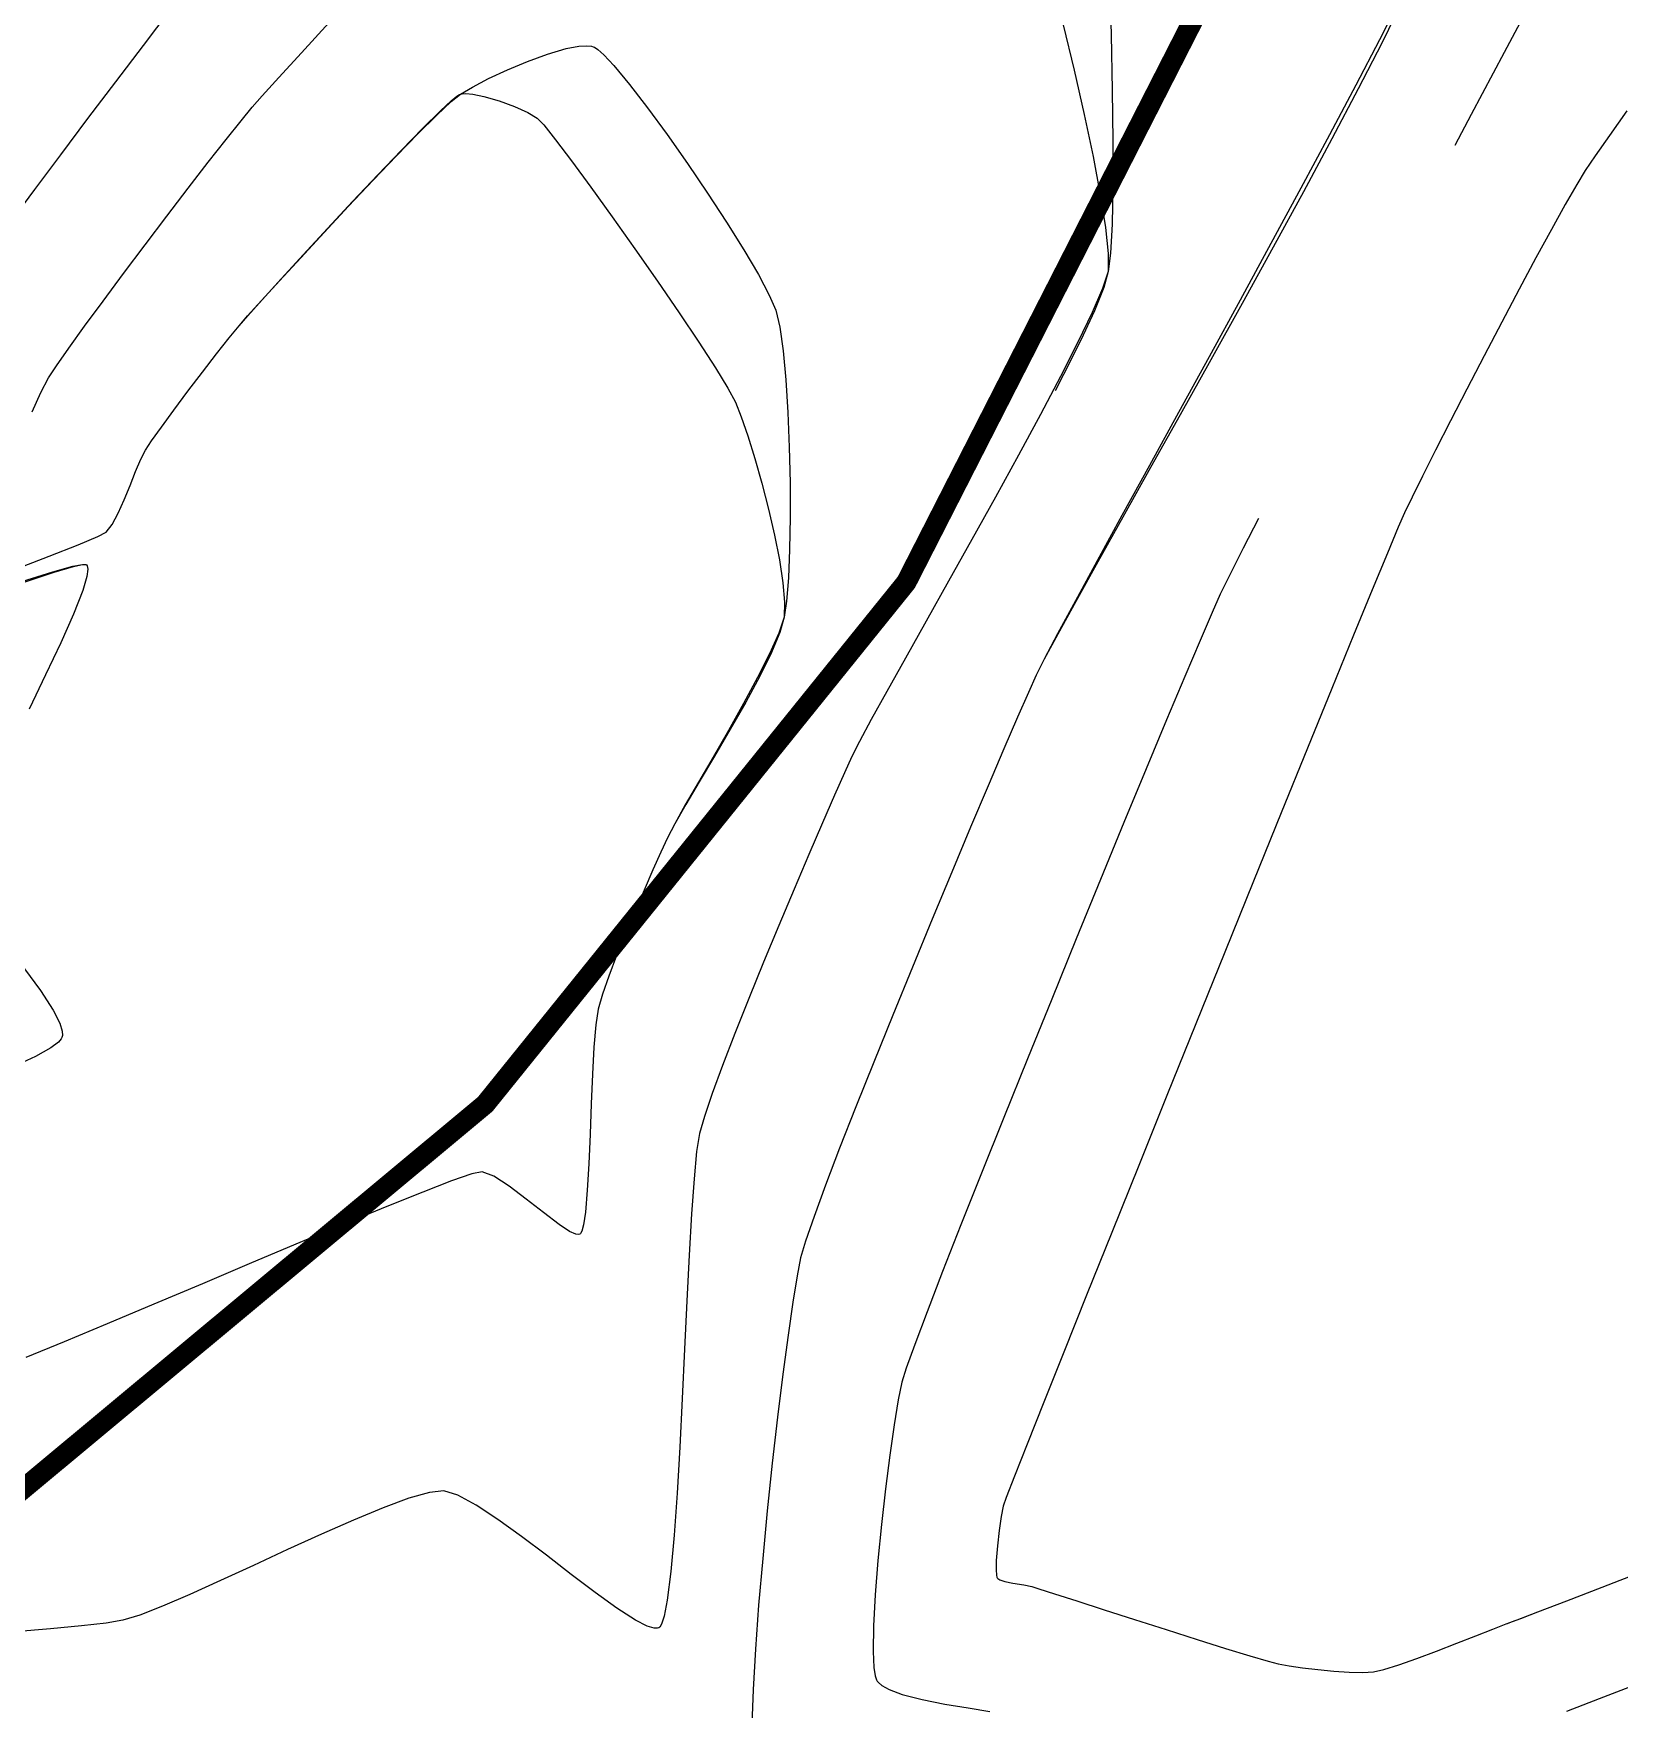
# Model space of a CAD drawing. Header units: metres. Extents: x 708868 to 711043, y 5411316 to 5413138.
# Drawn here: x 709742.4 to 709820.1, y 5411840.8 to 5411922.9 of the extents above; entities that cross this region are included whole.
import ezdxf

# ---------------------------------------------------------------- set-up
doc = ezdxf.new("R2010")
doc.units = ezdxf.units.M
doc.linetypes.add('DASHED', pattern=[0.75, 0.5, -0.25])
for name, color, linetype in [('C-ANNO-TABL', 1, 'Continuous'), ('Rionegro 2010_Contours', 7, 'Continuous'), ('Rionegro 2014_Contours', 7, 'Continuous'), ('Rionegro 2018_Contours', 7, 'Continuous')]:
    doc.layers.add(name, color=color, linetype=linetype)

msp = doc.modelspace()

# ---------------------------------------------------------------- linework, layer by layer
at = {"layer": 'C-ANNO-TABL', "color": 4, "linetype": 'DASHED', "true_color": 0x3dffff, "const_width": 1, "flags": 128}
msp.add_lwpolyline([(711042.543, 5413065.077), (710960.959, 5413110.395), (710928.513, 5413129.625), (710904.958, 5413136.482), (710878.336, 5413137.92), (710860.981, 5413136.789), (710843.249, 5413130.002), (710825.895, 5413114.543), (710808.917, 5413089.658), (710785.526, 5413050.068), (710767.477, 5413018.497), (710750.578, 5412962.402), (710732.947, 5412902.164), (710722.628, 5412876.686), (710711.096, 5412854.241), (710709.275, 5412838.469), (710712.254, 5412799.164), (710711.402, 5412767.16), (710706.844, 5412750.077), (710696.967, 5412735.651), (710677.974, 5412728.438), (710654.043, 5412726.539), (710627.073, 5412724.641), (710606.56, 5412720.465), (710589.801, 5412712.38), (710580.579, 5412698.728), (710577.45, 5412692.07), (710576.617, 5412681.451), (710581.703, 5412658.886), (710586.523, 5412640.581), (710590.138, 5412620.108), (710586.764, 5412609.511), (710569.894, 5412600.358), (710548.445, 5412592.651), (710519.158, 5412593.645), (710507.899, 5412592.671), (710498.04, 5412592.908), (710476.647, 5412590.526), (710453.439, 5412584.652), (710430.062, 5412578.871), (710407.167, 5412571.646), (710393.361, 5412565.35), (710390.566, 5412558.779), (710388.557, 5412550.53), (710383.696, 5412533.008), (710380.563, 5412521.688), (710371.646, 5412514.462), (710365.862, 5412509.886), (710362.006, 5412504.587), (710331.377, 5412455.849), (710322.46, 5412437.304), (710314.748, 5412419.962), (710310.913, 5412404.45), (710310.19, 5412389.517), (710312.359, 5412375.548), (710316.697, 5412365.432), (710327.06, 5412353.871), (710331.95, 5412345.85), (710336.144, 5412343.076), (710341.696, 5412343.548), (710347.662, 5412345.732), (710357.763, 5412346.027), (710373.475, 5412344.551), (710380.943, 5412341.931), (710387.559, 5412337.031), (710390.335, 5412331.128), (710393.229, 5412321.911), (710394.372, 5412314.079), (710391.947, 5412287.733), (710391.947, 5412242.005), (710398.772, 5412181.359), (710397.167, 5412154.922), (710391.094, 5412141.084), (710382.348, 5412135.257), (710365.927, 5412125.119), (710349.52, 5412122.865), (710314.938, 5412100.532), (710310.163, 5412097.449), (710304.075, 5412096.969), (710288.946, 5412103.637), (710260.398, 5412118.748), (710227.162, 5412131.796), (710192.198, 5412139.844), (710067.128, 5412167.234), (710056.514, 5412173.822), (710010.254, 5412214.541), (709997.898, 5412231.696), (709990.986, 5412235.843), (709981.946, 5412236.812), (709941.868, 5412226.346), (709906.208, 5412219.679), (709872.554, 5412206.968), (709858.983, 5412200.97), (709841.485, 5412178.774), (709831.695, 5412162.57), (709826.818, 5412138.119), (709826.096, 5412113.866), (709847.992, 5412057.968), (709847.992, 5412027.524), (709841.153, 5411995.836), (709821.685, 5411967.669), (709785.127, 5411896.003), (709764.498, 5411870.427), (709729.916, 5411841.626), (709687.876, 5411828.101), (709653.609, 5411828.388), (709636.799, 5411836.292), (709611.994, 5411871.534), (709572.151, 5411935.234), (709533.465, 5411953.882), (709461.2, 5411963.077), (709400.577, 5411961.741), (709328.296, 5411946.172), (709283.904, 5411933.17), (709246.821, 5411886.153), (709230.211, 5411871.995), (709186.772, 5411865.786), (709143.573, 5411868.974), (709131.371, 5411871.677), (709115.438, 5411870.35), (709084.203, 5411857.653), (709062.638, 5411854.332), (708913.408, 5411851.538)], dxfattribs=at)
at = {"layer": 'Rionegro 2010_Contours'}
for points in [[(709809.38, 5411924.392, 234), (709808.412, 5411922.419, 234), (709807.267, 5411920.182, 234), (709805.977, 5411917.734, 234), (709804.577, 5411915.129, 234), (709803.1, 5411912.421, 234), (709801.579, 5411909.662, 234), (709800.049, 5411906.907, 234), (709798.542, 5411904.21, 234), (709797.093, 5411901.624, 234), (709795.735, 5411899.202, 234), (709794.501, 5411896.999, 234), (709793.426, 5411895.068, 234), (709792.542, 5411893.463, 234), (709791.883, 5411892.237, 234), (709791.483, 5411891.444, 234), (709791.105, 5411890.608, 234), (709790.572, 5411889.39, 234), (709789.907, 5411887.846, 234), (709789.133, 5411886.03, 234), (709788.274, 5411883.997, 234), (709787.354, 5411881.802, 234), (709786.396, 5411879.498, 234), (709785.424, 5411877.141, 234), (709784.46, 5411874.785, 234), (709783.53, 5411872.484, 234), (709782.655, 5411870.294, 234), (709781.861, 5411868.268, 234), (709781.169, 5411866.461, 234), (709780.605, 5411864.928, 234), (709780.191, 5411863.724, 234), (709779.951, 5411862.903, 234), (709779.776, 5411862.024, 234), (709779.566, 5411860.737, 234), (709779.331, 5411859.109, 234), (709779.079, 5411857.205, 234), (709778.82, 5411855.092, 234), (709778.563, 5411852.838, 234), (709778.316, 5411850.507, 234), (709778.09, 5411848.167, 234), (709777.892, 5411845.883, 234), (709777.733, 5411843.723, 234), (709777.621, 5411841.753, 234), (709777.566, 5411840.039, 234)], [(709741.281, 5411913.679, 234), (709742.445, 5411915.254, 234), (709743.711, 5411916.952, 234), (709745.041, 5411918.726, 234), (709746.401, 5411920.529, 234), (709747.754, 5411922.313, 234), (709749.064, 5411924.031, 234)], [(709792.815, 5411923.326, 233), (709793.347, 5411921.096, 233), (709793.841, 5411918.917, 233), (709794.275, 5411916.859, 233), (709794.63, 5411914.991, 233), (709794.885, 5411913.385, 233), (709795.019, 5411912.111, 233), (709795.011, 5411911.239, 233), (709794.797, 5411910.443, 233), (709794.339, 5411909.3, 233), (709793.672, 5411907.864, 233), (709792.833, 5411906.189, 233), (709792.414, 5411905.392, 233)], [(709741.335, 5411896.575, 232), (709743.145, 5411897.276, 232), (709744.564, 5411897.841, 232), (709745.519, 5411898.246, 232), (709745.938, 5411898.465, 232), (709746.231, 5411898.838, 232), (709746.526, 5411899.385, 232), (709746.818, 5411900.042, 232), (709747.103, 5411900.744, 232), (709747.375, 5411901.427, 232), (709747.629, 5411902.028, 232), (709747.861, 5411902.483, 232), (709748.16, 5411902.934, 232), (709748.639, 5411903.609, 232), (709749.247, 5411904.441, 232), (709749.934, 5411905.361, 232), (709750.648, 5411906.303, 232), (709751.339, 5411907.198, 232), (709751.954, 5411907.978, 232), (709752.444, 5411908.575, 232), (709752.873, 5411909.065, 232), (709753.577, 5411909.85, 232), (709754.498, 5411910.865, 232), (709755.581, 5411912.048, 232), (709756.768, 5411913.335, 232), (709758.005, 5411914.662, 232), (709759.233, 5411915.967, 232), (709760.397, 5411917.185, 232), (709761.441, 5411918.253, 232), (709762.308, 5411919.108, 232), (709762.836, 5411919.596, 232), (709763.117, 5411919.826, 232), (709763.242, 5411919.907, 232), (709763.285, 5411919.924, 232), (709763.363, 5411919.939, 232), (709763.548, 5411919.95, 232), (709763.889, 5411919.921, 232), (709764.433, 5411919.812, 232), (709765.187, 5411919.592, 232), (709765.937, 5411919.315, 232), (709766.59, 5411919.023, 232), (709767.05, 5411918.753, 232), (709767.365, 5411918.414, 232), (709767.941, 5411917.689, 232), (709768.726, 5411916.649, 232), (709769.669, 5411915.365, 232), (709770.72, 5411913.908, 232), (709771.826, 5411912.349, 232), (709772.936, 5411910.759, 232), (709773.999, 5411909.209, 232), (709774.963, 5411907.771, 232), (709775.777, 5411906.515, 232), (709776.391, 5411905.513, 232), (709776.751, 5411904.835, 232), (709777.037, 5411904.117, 232), (709777.359, 5411903.179, 232), (709777.701, 5411902.075, 232), (709778.045, 5411900.861, 232), (709778.373, 5411899.59, 232), (709778.666, 5411898.317, 232), (709778.908, 5411897.096, 232), (709779.079, 5411895.982, 232), (709779.163, 5411895.03, 232), (709779.141, 5411894.292, 232), (709778.938, 5411893.543, 232), (709778.525, 5411892.56, 232), (709777.948, 5411891.402, 232), (709777.258, 5411890.129, 232), (709776.502, 5411888.803, 232), (709775.729, 5411887.484, 232), (709774.987, 5411886.232, 232), (709774.324, 5411885.107, 232), (709773.79, 5411884.169, 232), (709773.432, 5411883.48, 232), (709773.108, 5411882.777, 232), (709772.716, 5411881.91, 232), (709772.279, 5411880.924, 232), (709771.82, 5411879.865, 232), (709771.364, 5411878.779, 232), (709770.934, 5411877.712, 232), (709770.554, 5411876.71, 232), (709770.248, 5411875.817, 232), (709770.038, 5411875.081, 232), (709769.918, 5411874.311, 232), (709769.824, 5411873.222, 232), (709769.751, 5411871.905, 232), (709769.69, 5411870.454, 232), (709769.632, 5411868.959, 232), (709769.571, 5411867.514, 232), (709769.499, 5411866.209, 232), (709769.407, 5411865.139, 232), (709769.314, 5411864.513, 232), (709769.23, 5411864.208, 232), (709769.167, 5411864.095, 232), (709769.132, 5411864.068, 232), (709769.076, 5411864.051, 232), (709768.93, 5411864.067, 232), (709768.634, 5411864.196, 232), (709768.123, 5411864.528, 232), (709767.354, 5411865.115, 232), (709766.513, 5411865.784, 232), (709765.678, 5411866.418, 232), (709764.929, 5411866.902, 232), (709764.343, 5411867.119, 232), (709763.847, 5411867.01, 232), (709762.855, 5411866.667, 232), (709761.442, 5411866.124, 232), (709759.681, 5411865.416, 232), (709757.648, 5411864.578, 232), (709755.415, 5411863.645, 232), (709753.058, 5411862.652, 232), (709750.651, 5411861.634, 232), (709748.267, 5411860.626, 232), (709745.981, 5411859.663, 232), (709743.867, 5411858.78, 232), (709743.509, 5411858.632, 232)], [(709820.424, 5411919.105, 236), (709819.568, 5411917.9, 236), (709818.875, 5411916.904, 236), (709818.387, 5411916.177, 236), (709817.964, 5411915.488, 236), (709817.402, 5411914.511, 236), (709816.728, 5411913.296, 236), (709815.967, 5411911.896, 236), (709815.146, 5411910.362, 236), (709814.29, 5411908.745, 236), (709813.426, 5411907.096, 236), (709812.58, 5411905.467, 236), (709811.779, 5411903.908, 236), (709811.047, 5411902.472, 236), (709811.031, 5411902.441, 236)], [(709742.311, 5411904.353, 233), (709742.728, 5411905.297, 233), (709743.107, 5411906.019, 233), (709743.495, 5411906.611, 233), (709744.097, 5411907.47, 233), (709744.872, 5411908.545, 233), (709745.244, 5411909.052, 233)], [(709741.678, 5411895.929, 231), (709743.386, 5411896.505, 231), (709744.332, 5411896.784, 231), (709744.773, 5411896.876, 231), (709744.932, 5411896.878, 231), (709744.969, 5411896.861, 231), (709745.002, 5411896.81, 231), (709745.03, 5411896.654, 231), (709744.986, 5411896.293, 231), (709744.781, 5411895.598, 231), (709744.327, 5411894.443, 231), (709743.704, 5411893.04, 231), (709742.962, 5411891.464, 231), (709742.155, 5411889.791, 231)], [(709782.391, 5411887.317, 233), (709782.097, 5411886.668, 233), (709781.609, 5411885.567, 233), (709781.019, 5411884.213, 233), (709780.352, 5411882.663, 233), (709779.633, 5411880.971, 233), (709778.887, 5411879.193, 233), (709778.138, 5411877.385, 233), (709777.412, 5411875.602, 233), (709776.734, 5411873.898, 233), (709776.128, 5411872.33, 233), (709775.619, 5411870.953, 233), (709775.233, 5411869.821, 233), (709774.995, 5411868.992, 233), (709774.856, 5411868.117, 233), (709774.728, 5411866.777, 233), (709774.608, 5411865.055, 233), (709774.493, 5411863.033, 233), (709774.381, 5411860.797, 233), (709774.268, 5411858.429, 233), (709774.152, 5411856.012, 233), (709774.03, 5411853.632, 233), (709773.899, 5411851.37, 233), (709773.755, 5411849.311, 233), (709773.596, 5411847.538, 233), (709773.42, 5411846.135, 233), (709773.264, 5411845.336, 233), (709773.138, 5411844.952, 233), (709773.048, 5411844.809, 233), (709773.002, 5411844.774, 233), (709772.937, 5411844.752, 233), (709772.77, 5411844.751, 233), (709772.437, 5411844.849, 233), (709771.855, 5411845.145, 233), (709770.946, 5411845.733, 233), (709769.882, 5411846.503, 233), (709768.715, 5411847.388, 233), (709767.497, 5411848.324, 233), (709766.281, 5411849.245, 233), (709765.118, 5411850.087, 233), (709764.061, 5411850.784, 233), (709763.16, 5411851.271, 233), (709762.469, 5411851.483, 233), (709761.772, 5411851.41, 233), (709760.764, 5411851.12, 233), (709759.505, 5411850.655, 233), (709758.055, 5411850.053, 233), (709756.473, 5411849.356, 233), (709754.82, 5411848.602, 233), (709753.155, 5411847.833, 233), (709751.538, 5411847.087, 233), (709750.03, 5411846.405, 233), (709748.689, 5411845.828, 233), (709747.577, 5411845.394, 233), (709746.752, 5411845.145, 233), (709746.109, 5411845.037, 233)], [(709802.967, 5411883.41, 236), (709802.133, 5411881.352, 236), (709800.729, 5411877.883, 236), (709799.307, 5411874.362, 236), (709797.893, 5411870.855, 236), (709796.512, 5411867.428, 236), (709795.193, 5411864.146, 236), (709793.96, 5411861.074, 236), (709792.84, 5411858.278, 236), (709791.86, 5411855.823, 236), (709791.046, 5411853.775, 236), (709790.424, 5411852.199, 236), (709790.021, 5411851.16, 236), (709789.863, 5411850.725, 236), (709789.768, 5411850.221, 236), (709789.671, 5411849.537, 236), (709789.588, 5411848.783, 236), (709789.533, 5411848.071, 236), (709789.522, 5411847.608, 236), (709789.536, 5411847.359, 236), (709789.559, 5411847.254, 236), (709789.575, 5411847.223, 236), (709789.608, 5411847.188, 236), (709789.713, 5411847.125, 236), (709789.948, 5411847.044, 236), (709790.35, 5411846.958, 236), (709790.876, 5411846.873, 236), (709791.275, 5411846.796, 236), (709791.618, 5411846.688, 236), (709792.382, 5411846.443, 236), (709793.477, 5411846.089, 236), (709794.813, 5411845.659, 236), (709796.3, 5411845.181, 236), (709797.848, 5411844.685, 236), (709799.367, 5411844.203, 236), (709800.766, 5411843.763, 236), (709801.956, 5411843.396, 236), (709802.847, 5411843.132, 236), (709803.348, 5411843.001, 236), (709803.872, 5411842.91, 236), (709804.539, 5411842.813, 236), (709805.291, 5411842.722, 236), (709806.071, 5411842.646, 236), (709806.822, 5411842.596, 236), (709807.487, 5411842.58, 236), (709808.009, 5411842.611, 236), (709808.518, 5411842.728, 236), (709809.247, 5411842.959, 236), (709810.129, 5411843.271, 236), (709811.097, 5411843.634, 236), (709812.086, 5411844.015, 236), (709813.029, 5411844.385, 236), (709813.859, 5411844.71, 236), (709814.509, 5411844.96, 236), (709814.577, 5411844.986, 236), (709814.776, 5411845.061, 236), (709815.221, 5411845.231, 236), (709816.066, 5411845.554, 236), (709817.473, 5411846.095, 236), (709819.204, 5411846.761, 236), (709821.187, 5411847.525, 236)], [(709741.937, 5411877.062, 231), (709742.712, 5411875.998, 231), (709743.334, 5411875.044, 231), (709743.661, 5411874.4, 231), (709743.779, 5411874.005, 231), (709743.785, 5411873.791, 231), (709743.765, 5411873.701, 231), (709743.729, 5411873.629, 231), (709743.59, 5411873.469, 231), (709743.221, 5411873.194, 231), (709742.469, 5411872.773, 231), (709741.191, 5411872.18, 231)]]:
    msp.add_polyline3d(points, dxfattribs=at)
at = {"layer": 'Rionegro 2014_Contours'}
for points in [[(709820.907, 5411934.137, 235), (709819.925, 5411932.305, 235), (709818.753, 5411930.111, 235), (709817.422, 5411927.616, 235), (709815.965, 5411924.881, 235), (709814.414, 5411921.966, 235), (709812.803, 5411918.932, 235), (709811.997, 5411917.411, 235)], [(709795.08, 5411925.669, 233), (709795.157, 5411922.828, 233), (709795.213, 5411920.119, 233), (709795.243, 5411917.617, 233), (709795.242, 5411915.401, 233), (709795.206, 5411913.547, 233), (709795.13, 5411912.134, 233), (709795.011, 5411911.239, 233), (709794.734, 5411910.402, 233), (709794.231, 5411909.23, 233), (709793.534, 5411907.774, 233), (709792.678, 5411906.089, 233), (709791.697, 5411904.226, 233), (709790.624, 5411902.239, 233), (709789.495, 5411900.18, 233), (709788.341, 5411898.102, 233), (709787.198, 5411896.058, 233), (709786.1, 5411894.101, 233), (709785.079, 5411892.283, 233), (709784.171, 5411890.657, 233), (709783.408, 5411889.277, 233), (709782.826, 5411888.194, 233), (709782.457, 5411887.462, 233), (709782.097, 5411886.668, 233), (709781.609, 5411885.567, 233), (709781.019, 5411884.213, 233), (709780.352, 5411882.663, 233), (709779.633, 5411880.971, 233), (709778.887, 5411879.193, 233), (709778.138, 5411877.385, 233), (709777.412, 5411875.602, 233), (709776.734, 5411873.898, 233), (709776.128, 5411872.33, 233), (709775.619, 5411870.953, 233), (709775.233, 5411869.821, 233), (709774.995, 5411868.992, 233), (709774.856, 5411868.117, 233), (709774.728, 5411866.777, 233), (709774.608, 5411865.055, 233), (709774.493, 5411863.033, 233), (709774.381, 5411860.797, 233), (709774.268, 5411858.429, 233), (709774.152, 5411856.012, 233), (709774.03, 5411853.632, 233), (709773.899, 5411851.37, 233), (709773.755, 5411849.311, 233), (709773.596, 5411847.538, 233), (709773.42, 5411846.135, 233), (709773.264, 5411845.336, 233), (709773.138, 5411844.952, 233), (709773.048, 5411844.809, 233), (709773.002, 5411844.774, 233), (709772.937, 5411844.752, 233), (709772.77, 5411844.751, 233), (709772.437, 5411844.849, 233), (709771.855, 5411845.145, 233), (709770.946, 5411845.733, 233), (709769.882, 5411846.503, 233), (709768.715, 5411847.388, 233), (709767.497, 5411848.324, 233), (709766.281, 5411849.245, 233), (709765.118, 5411850.087, 233), (709764.061, 5411850.784, 233), (709763.16, 5411851.271, 233), (709762.469, 5411851.483, 233), (709761.772, 5411851.41, 233), (709760.764, 5411851.12, 233), (709759.505, 5411850.655, 233), (709758.055, 5411850.053, 233), (709756.473, 5411849.356, 233), (709754.82, 5411848.602, 233), (709753.155, 5411847.833, 233), (709751.538, 5411847.087, 233), (709750.03, 5411846.405, 233), (709748.689, 5411845.828, 233), (709747.577, 5411845.394, 233), (709746.752, 5411845.145, 233), (709745.929, 5411845.007, 233), (709744.726, 5411844.862, 233), (709743.211, 5411844.715, 233), (709741.455, 5411844.571, 233)], [(709809.282, 5411924.54, 234), (709808.299, 5411922.591, 234), (709807.145, 5411920.368, 234), (709805.852, 5411917.924, 234), (709804.455, 5411915.315, 234), (709802.984, 5411912.596, 234), (709801.474, 5411909.822, 234), (709799.957, 5411907.048, 234), (709798.465, 5411904.328, 234), (709797.031, 5411901.719, 234), (709795.688, 5411899.274, 234), (709794.469, 5411897.048, 234), (709793.406, 5411895.098, 234), (709792.532, 5411893.477, 234), (709791.88, 5411892.241, 234), (709791.483, 5411891.444, 234), (709791.105, 5411890.608, 234), (709790.572, 5411889.39, 234), (709789.907, 5411887.846, 234), (709789.133, 5411886.03, 234), (709788.274, 5411883.997, 234), (709787.354, 5411881.802, 234), (709786.396, 5411879.498, 234), (709785.424, 5411877.141, 234), (709784.46, 5411874.785, 234), (709783.53, 5411872.484, 234), (709782.655, 5411870.294, 234), (709781.861, 5411868.268, 234), (709781.169, 5411866.461, 234), (709780.605, 5411864.928, 234), (709780.191, 5411863.724, 234), (709779.951, 5411862.903, 234), (709779.776, 5411862.024, 234), (709779.566, 5411860.737, 234), (709779.331, 5411859.109, 234), (709779.079, 5411857.205, 234), (709778.82, 5411855.092, 234), (709778.563, 5411852.838, 234), (709778.316, 5411850.507, 234), (709778.09, 5411848.167, 234), (709777.892, 5411845.883, 234), (709777.733, 5411843.723, 234), (709777.621, 5411841.753, 234), (709777.566, 5411840.039, 234)], [(709741.281, 5411913.679, 234), (709742.445, 5411915.254, 234), (709743.711, 5411916.952, 234), (709745.041, 5411918.726, 234), (709746.401, 5411920.529, 234), (709747.754, 5411922.313, 234), (709749.064, 5411924.031, 234)], [(709742.311, 5411904.353, 233), (709742.728, 5411905.297, 233), (709743.107, 5411906.019, 233), (709743.495, 5411906.611, 233), (709744.097, 5411907.47, 233), (709744.872, 5411908.545, 233), (709745.78, 5411909.782, 233), (709746.783, 5411911.129, 233), (709747.839, 5411912.535, 233), (709748.91, 5411913.947, 233), (709749.955, 5411915.313, 233), (709750.934, 5411916.582, 233), (709751.809, 5411917.7, 233), (709752.538, 5411918.616, 233), (709753.082, 5411919.277, 233), (709753.571, 5411919.833, 233), (709754.39, 5411920.74, 233), (709755.495, 5411921.95, 233), (709756.842, 5411923.415, 233)], [(709741.335, 5411896.575, 232), (709743.145, 5411897.276, 232), (709744.564, 5411897.841, 232), (709745.519, 5411898.246, 232), (709745.938, 5411898.465, 232), (709746.231, 5411898.838, 232), (709746.526, 5411899.385, 232), (709746.818, 5411900.042, 232), (709747.103, 5411900.744, 232), (709747.375, 5411901.427, 232), (709747.629, 5411902.028, 232), (709747.861, 5411902.483, 232), (709748.16, 5411902.934, 232), (709748.639, 5411903.609, 232), (709749.247, 5411904.441, 232), (709749.934, 5411905.361, 232), (709750.648, 5411906.303, 232), (709751.339, 5411907.198, 232), (709751.954, 5411907.978, 232), (709752.444, 5411908.575, 232), (709752.863, 5411909.053, 232), (709753.54, 5411909.806, 232), (709754.423, 5411910.777, 232), (709755.462, 5411911.909, 232), (709756.607, 5411913.145, 232), (709757.805, 5411914.428, 232), (709759.007, 5411915.701, 232), (709760.161, 5411916.907, 232), (709761.217, 5411917.989, 232), (709762.123, 5411918.891, 232), (709762.83, 5411919.555, 232), (709763.285, 5411919.924, 232), (709763.877, 5411920.272, 232), (709764.667, 5411920.681, 232), (709765.589, 5411921.113, 232), (709766.574, 5411921.528, 232), (709767.555, 5411921.887, 232), (709768.463, 5411922.152, 232), (709769.093, 5411922.27, 232), (709769.485, 5411922.29, 232), (709769.701, 5411922.266, 232), (709769.793, 5411922.243, 232), (709769.856, 5411922.216, 232), (709770.009, 5411922.115, 232), (709770.304, 5411921.854, 232), (709770.804, 5411921.32, 232), (709771.569, 5411920.399, 232), (709772.453, 5411919.253, 232), (709773.412, 5411917.943, 232), (709774.406, 5411916.531, 232), (709775.391, 5411915.077, 232), (709776.326, 5411913.643, 232), (709777.169, 5411912.291, 232), (709777.879, 5411911.08, 232), (709778.412, 5411910.074, 232), (709778.728, 5411909.332, 232), (709778.923, 5411908.5, 232), (709779.087, 5411907.339, 232), (709779.22, 5411905.923, 232), (709779.322, 5411904.326, 232), (709779.392, 5411902.621, 232), (709779.431, 5411900.884, 232), (709779.438, 5411899.187, 232), (709779.412, 5411897.606, 232), (709779.354, 5411896.214, 232), (709779.264, 5411895.084, 232), (709779.141, 5411894.292, 232), (709778.879, 5411893.505, 232), (709778.431, 5411892.499, 232), (709777.841, 5411891.332, 232), (709777.153, 5411890.061, 232), (709776.411, 5411888.744, 232), (709775.659, 5411887.439, 232), (709774.941, 5411886.202, 232), (709774.301, 5411885.092, 232), (709773.783, 5411884.165, 232), (709773.432, 5411883.48, 232), (709773.108, 5411882.777, 232), (709772.716, 5411881.91, 232), (709772.279, 5411880.924, 232), (709771.82, 5411879.865, 232), (709771.364, 5411878.779, 232), (709770.934, 5411877.712, 232), (709770.554, 5411876.71, 232), (709770.248, 5411875.817, 232), (709770.038, 5411875.081, 232), (709769.918, 5411874.311, 232), (709769.824, 5411873.222, 232), (709769.751, 5411871.905, 232), (709769.69, 5411870.454, 232), (709769.632, 5411868.959, 232), (709769.571, 5411867.514, 232), (709769.499, 5411866.209, 232), (709769.407, 5411865.139, 232), (709769.314, 5411864.513, 232), (709769.23, 5411864.208, 232), (709769.167, 5411864.095, 232), (709769.132, 5411864.068, 232), (709769.076, 5411864.051, 232), (709768.93, 5411864.067, 232), (709768.634, 5411864.196, 232), (709768.123, 5411864.528, 232), (709767.354, 5411865.115, 232), (709766.513, 5411865.784, 232), (709765.678, 5411866.418, 232), (709764.929, 5411866.902, 232), (709764.343, 5411867.119, 232), (709763.847, 5411867.01, 232), (709762.855, 5411866.667, 232), (709761.442, 5411866.124, 232), (709759.681, 5411865.416, 232), (709757.648, 5411864.578, 232), (709755.415, 5411863.645, 232), (709753.058, 5411862.652, 232), (709750.651, 5411861.634, 232), (709748.267, 5411860.626, 232), (709745.981, 5411859.663, 232), (709743.867, 5411858.78, 232), (709742, 5411858.012, 232)], [(709820.424, 5411919.105, 236), (709819.568, 5411917.9, 236), (709818.875, 5411916.904, 236), (709818.387, 5411916.177, 236), (709817.964, 5411915.488, 236), (709817.402, 5411914.511, 236), (709816.728, 5411913.296, 236), (709815.967, 5411911.896, 236), (709815.146, 5411910.362, 236), (709814.29, 5411908.745, 236), (709813.426, 5411907.096, 236), (709812.58, 5411905.467, 236), (709811.779, 5411903.908, 236), (709811.047, 5411902.472, 236), (709810.411, 5411901.209, 236), (709809.898, 5411900.171, 236), (709809.533, 5411899.409, 236), (709809.227, 5411898.705, 236), (709808.691, 5411897.427, 236), (709807.951, 5411895.639, 236), (709807.036, 5411893.408, 236), (709805.97, 5411890.798, 236), (709804.78, 5411887.875, 236), (709803.492, 5411884.705, 236), (709802.133, 5411881.352, 236), (709800.729, 5411877.883, 236), (709799.307, 5411874.362, 236), (709797.893, 5411870.855, 236), (709796.512, 5411867.428, 236), (709795.193, 5411864.146, 236), (709793.96, 5411861.074, 236), (709792.84, 5411858.278, 236), (709791.86, 5411855.823, 236), (709791.046, 5411853.775, 236), (709790.424, 5411852.199, 236), (709790.021, 5411851.16, 236), (709789.863, 5411850.725, 236), (709789.768, 5411850.221, 236), (709789.671, 5411849.537, 236), (709789.588, 5411848.783, 236), (709789.533, 5411848.071, 236), (709789.522, 5411847.608, 236), (709789.536, 5411847.359, 236), (709789.559, 5411847.254, 236), (709789.575, 5411847.223, 236), (709789.608, 5411847.188, 236), (709789.713, 5411847.125, 236), (709789.948, 5411847.044, 236), (709790.35, 5411846.958, 236), (709790.876, 5411846.873, 236), (709791.275, 5411846.796, 236), (709791.618, 5411846.688, 236), (709792.382, 5411846.443, 236), (709793.477, 5411846.089, 236), (709794.813, 5411845.659, 236), (709796.3, 5411845.181, 236), (709797.848, 5411844.685, 236), (709799.367, 5411844.203, 236), (709800.766, 5411843.763, 236), (709801.956, 5411843.396, 236), (709802.847, 5411843.132, 236), (709803.348, 5411843.001, 236), (709803.872, 5411842.91, 236), (709804.539, 5411842.813, 236), (709805.291, 5411842.722, 236), (709806.071, 5411842.646, 236), (709806.822, 5411842.596, 236), (709807.487, 5411842.58, 236), (709808.009, 5411842.611, 236), (709808.518, 5411842.728, 236), (709809.247, 5411842.959, 236), (709810.129, 5411843.271, 236), (709811.097, 5411843.634, 236), (709812.086, 5411844.015, 236), (709813.029, 5411844.385, 236), (709813.859, 5411844.71, 236), (709814.509, 5411844.96, 236), (709815.054, 5411845.167, 236), (709816.066, 5411845.554, 236), (709817.473, 5411846.095, 236), (709819.204, 5411846.761, 236), (709821.187, 5411847.525, 236)], [(709802.375, 5411899.121, 235), (709801.631, 5411897.675, 235), (709800.937, 5411896.307, 235), (709800.508, 5411895.427, 235), (709800.105, 5411894.525, 235), (709799.515, 5411893.157, 235), (709798.764, 5411891.384, 235), (709797.876, 5411889.265, 235), (709796.876, 5411886.861, 235), (709795.788, 5411884.23, 235), (709794.638, 5411881.434, 235), (709793.449, 5411878.531, 235), (709792.248, 5411875.581, 235), (709791.057, 5411872.645, 235), (709789.903, 5411869.781, 235), (709788.809, 5411867.051, 235), (709787.801, 5411864.514, 235), (709786.903, 5411862.229, 235), (709786.14, 5411860.257, 235), (709785.536, 5411858.657, 235), (709785.117, 5411857.489, 235), (709784.907, 5411856.814, 235), (709784.731, 5411855.941, 235), (709784.53, 5411854.721, 235), (709784.317, 5411853.238, 235), (709784.104, 5411851.579, 235), (709783.905, 5411849.827, 235), (709783.732, 5411848.069, 235), (709783.597, 5411846.389, 235), (709783.514, 5411844.874, 235), (709783.495, 5411843.607, 235), (709783.535, 5411842.83, 235), (709783.601, 5411842.413, 235), (709783.664, 5411842.225, 235), (709783.701, 5411842.16, 235), (709783.764, 5411842.086, 235), (709783.933, 5411841.943, 235), (709784.289, 5411841.746, 235), (709784.924, 5411841.51, 235), (709785.906, 5411841.254, 235), (709787.011, 5411841.035, 235), (709788.148, 5411840.844, 235), (709789.223, 5411840.675, 235)], [(709741.537, 5411895.963, 231), (709743.32, 5411896.521, 231), (709744.307, 5411896.79, 231), (709744.767, 5411896.877, 231), (709744.931, 5411896.878, 231), (709744.969, 5411896.861, 231), (709745.002, 5411896.81, 231), (709745.03, 5411896.654, 231), (709744.986, 5411896.293, 231), (709744.781, 5411895.598, 231), (709744.327, 5411894.443, 231), (709743.704, 5411893.04, 231), (709742.962, 5411891.464, 231), (709742.155, 5411889.791, 231)], [(709741.937, 5411877.062, 231), (709742.712, 5411875.998, 231), (709743.334, 5411875.044, 231), (709743.661, 5411874.4, 231), (709743.779, 5411874.005, 231), (709743.785, 5411873.791, 231), (709743.765, 5411873.701, 231), (709743.729, 5411873.629, 231), (709743.59, 5411873.469, 231), (709743.221, 5411873.194, 231), (709742.469, 5411872.773, 231), (709741.191, 5411872.18, 231)], [(709817.483, 5411840.691, 235), (709819.08, 5411841.308, 235), (709820.567, 5411841.886, 235)]]:
    msp.add_polyline3d(points, dxfattribs=at)
at = {"layer": 'Rionegro 2018_Contours'}
for points in [[(709820.907, 5411934.137, 235), (709819.925, 5411932.305, 235), (709818.753, 5411930.111, 235), (709817.422, 5411927.616, 235), (709815.965, 5411924.881, 235), (709814.414, 5411921.966, 235), (709812.803, 5411918.932, 235), (709811.997, 5411917.411, 235)], [(709795.08, 5411925.669, 233), (709795.157, 5411922.828, 233), (709795.213, 5411920.119, 233), (709795.243, 5411917.617, 233), (709795.242, 5411915.401, 233), (709795.206, 5411913.547, 233), (709795.13, 5411912.134, 233), (709795.011, 5411911.239, 233), (709794.734, 5411910.402, 233), (709794.231, 5411909.23, 233), (709793.534, 5411907.774, 233), (709792.678, 5411906.089, 233), (709791.697, 5411904.226, 233), (709790.624, 5411902.239, 233), (709789.495, 5411900.18, 233), (709788.341, 5411898.102, 233), (709787.198, 5411896.058, 233), (709786.1, 5411894.101, 233), (709785.079, 5411892.283, 233), (709784.171, 5411890.657, 233), (709783.408, 5411889.277, 233), (709782.826, 5411888.194, 233), (709782.457, 5411887.462, 233), (709782.097, 5411886.668, 233), (709781.609, 5411885.567, 233), (709781.019, 5411884.213, 233), (709780.352, 5411882.663, 233), (709779.633, 5411880.971, 233), (709778.887, 5411879.193, 233), (709778.138, 5411877.385, 233), (709777.412, 5411875.602, 233), (709776.734, 5411873.898, 233), (709776.128, 5411872.33, 233), (709775.619, 5411870.953, 233), (709775.233, 5411869.821, 233), (709774.995, 5411868.992, 233), (709774.856, 5411868.117, 233), (709774.728, 5411866.777, 233), (709774.608, 5411865.055, 233), (709774.493, 5411863.033, 233), (709774.381, 5411860.797, 233), (709774.268, 5411858.429, 233), (709774.152, 5411856.012, 233), (709774.03, 5411853.632, 233), (709773.899, 5411851.37, 233), (709773.755, 5411849.311, 233), (709773.596, 5411847.538, 233), (709773.42, 5411846.135, 233), (709773.264, 5411845.336, 233), (709773.138, 5411844.952, 233), (709773.048, 5411844.809, 233), (709773.002, 5411844.774, 233), (709772.937, 5411844.752, 233), (709772.77, 5411844.751, 233), (709772.437, 5411844.849, 233), (709771.855, 5411845.145, 233), (709770.946, 5411845.733, 233), (709769.882, 5411846.503, 233), (709768.715, 5411847.388, 233), (709767.497, 5411848.324, 233), (709766.281, 5411849.245, 233), (709765.118, 5411850.087, 233), (709764.061, 5411850.784, 233), (709763.16, 5411851.271, 233), (709762.469, 5411851.483, 233), (709761.772, 5411851.41, 233), (709760.764, 5411851.12, 233), (709759.505, 5411850.655, 233), (709758.055, 5411850.053, 233), (709756.473, 5411849.356, 233), (709754.82, 5411848.602, 233), (709753.155, 5411847.833, 233), (709751.538, 5411847.087, 233), (709750.03, 5411846.405, 233), (709748.689, 5411845.828, 233), (709747.577, 5411845.394, 233), (709746.752, 5411845.145, 233), (709745.929, 5411845.007, 233), (709744.726, 5411844.862, 233), (709743.211, 5411844.715, 233), (709741.455, 5411844.571, 233)], [(709809.282, 5411924.54, 234), (709808.299, 5411922.591, 234), (709807.145, 5411920.368, 234), (709805.852, 5411917.924, 234), (709804.455, 5411915.315, 234), (709802.984, 5411912.596, 234), (709801.474, 5411909.822, 234), (709799.957, 5411907.048, 234), (709798.465, 5411904.328, 234), (709797.031, 5411901.719, 234), (709795.688, 5411899.274, 234), (709794.469, 5411897.048, 234), (709793.406, 5411895.098, 234), (709792.532, 5411893.477, 234), (709791.88, 5411892.241, 234), (709791.483, 5411891.444, 234), (709791.105, 5411890.608, 234), (709790.572, 5411889.39, 234), (709789.907, 5411887.846, 234), (709789.133, 5411886.03, 234), (709788.274, 5411883.997, 234), (709787.354, 5411881.802, 234), (709786.396, 5411879.498, 234), (709785.424, 5411877.141, 234), (709784.46, 5411874.785, 234), (709783.53, 5411872.484, 234), (709782.655, 5411870.294, 234), (709781.861, 5411868.268, 234), (709781.169, 5411866.461, 234), (709780.605, 5411864.928, 234), (709780.191, 5411863.724, 234), (709779.951, 5411862.903, 234), (709779.776, 5411862.024, 234), (709779.566, 5411860.737, 234), (709779.331, 5411859.109, 234), (709779.079, 5411857.205, 234), (709778.82, 5411855.092, 234), (709778.563, 5411852.838, 234), (709778.316, 5411850.507, 234), (709778.09, 5411848.167, 234), (709777.892, 5411845.883, 234), (709777.733, 5411843.723, 234), (709777.621, 5411841.753, 234), (709777.566, 5411840.039, 234)], [(709741.281, 5411913.679, 234), (709742.445, 5411915.254, 234), (709743.711, 5411916.952, 234), (709745.041, 5411918.726, 234), (709746.401, 5411920.529, 234), (709747.754, 5411922.313, 234), (709749.064, 5411924.031, 234)], [(709742.311, 5411904.353, 233), (709742.728, 5411905.297, 233), (709743.107, 5411906.019, 233), (709743.495, 5411906.611, 233), (709744.097, 5411907.47, 233), (709744.872, 5411908.545, 233), (709745.78, 5411909.782, 233), (709746.783, 5411911.129, 233), (709747.839, 5411912.535, 233), (709748.91, 5411913.947, 233), (709749.955, 5411915.313, 233), (709750.934, 5411916.582, 233), (709751.809, 5411917.7, 233), (709752.538, 5411918.616, 233), (709753.082, 5411919.277, 233), (709753.571, 5411919.833, 233), (709754.39, 5411920.74, 233), (709755.495, 5411921.95, 233), (709756.842, 5411923.415, 233)], [(709741.335, 5411896.575, 232), (709743.145, 5411897.276, 232), (709744.564, 5411897.841, 232), (709745.519, 5411898.246, 232), (709745.938, 5411898.465, 232), (709746.231, 5411898.838, 232), (709746.526, 5411899.385, 232), (709746.818, 5411900.042, 232), (709747.103, 5411900.744, 232), (709747.375, 5411901.427, 232), (709747.629, 5411902.028, 232), (709747.861, 5411902.483, 232), (709748.16, 5411902.934, 232), (709748.639, 5411903.609, 232), (709749.247, 5411904.441, 232), (709749.934, 5411905.361, 232), (709750.648, 5411906.303, 232), (709751.339, 5411907.198, 232), (709751.954, 5411907.978, 232), (709752.444, 5411908.575, 232), (709752.863, 5411909.053, 232), (709753.54, 5411909.806, 232), (709754.423, 5411910.777, 232), (709755.462, 5411911.909, 232), (709756.607, 5411913.145, 232), (709757.805, 5411914.428, 232), (709759.007, 5411915.701, 232), (709760.161, 5411916.907, 232), (709761.217, 5411917.989, 232), (709762.123, 5411918.891, 232), (709762.83, 5411919.555, 232), (709763.285, 5411919.924, 232), (709763.877, 5411920.272, 232), (709764.667, 5411920.681, 232), (709765.589, 5411921.113, 232), (709766.574, 5411921.528, 232), (709767.555, 5411921.887, 232), (709768.463, 5411922.152, 232), (709769.093, 5411922.27, 232), (709769.485, 5411922.29, 232), (709769.701, 5411922.266, 232), (709769.793, 5411922.243, 232), (709769.856, 5411922.216, 232), (709770.009, 5411922.115, 232), (709770.304, 5411921.854, 232), (709770.804, 5411921.32, 232), (709771.569, 5411920.399, 232), (709772.453, 5411919.253, 232), (709773.412, 5411917.943, 232), (709774.406, 5411916.531, 232), (709775.391, 5411915.077, 232), (709776.326, 5411913.643, 232), (709777.169, 5411912.291, 232), (709777.879, 5411911.08, 232), (709778.412, 5411910.074, 232), (709778.728, 5411909.332, 232), (709778.923, 5411908.5, 232), (709779.087, 5411907.339, 232), (709779.22, 5411905.923, 232), (709779.322, 5411904.326, 232), (709779.392, 5411902.621, 232), (709779.431, 5411900.884, 232), (709779.438, 5411899.187, 232), (709779.412, 5411897.606, 232), (709779.354, 5411896.214, 232), (709779.264, 5411895.084, 232), (709779.141, 5411894.292, 232), (709778.879, 5411893.505, 232), (709778.431, 5411892.499, 232), (709777.841, 5411891.332, 232), (709777.153, 5411890.061, 232), (709776.411, 5411888.744, 232), (709775.659, 5411887.439, 232), (709774.941, 5411886.202, 232), (709774.301, 5411885.092, 232), (709773.783, 5411884.165, 232), (709773.432, 5411883.48, 232), (709773.108, 5411882.777, 232), (709772.716, 5411881.91, 232), (709772.279, 5411880.924, 232), (709771.82, 5411879.865, 232), (709771.364, 5411878.779, 232), (709770.934, 5411877.712, 232), (709770.554, 5411876.71, 232), (709770.248, 5411875.817, 232), (709770.038, 5411875.081, 232), (709769.918, 5411874.311, 232), (709769.824, 5411873.222, 232), (709769.751, 5411871.905, 232), (709769.69, 5411870.454, 232), (709769.632, 5411868.959, 232), (709769.571, 5411867.514, 232), (709769.499, 5411866.209, 232), (709769.407, 5411865.139, 232), (709769.314, 5411864.513, 232), (709769.23, 5411864.208, 232), (709769.167, 5411864.095, 232), (709769.132, 5411864.068, 232), (709769.076, 5411864.051, 232), (709768.93, 5411864.067, 232), (709768.634, 5411864.196, 232), (709768.123, 5411864.528, 232), (709767.354, 5411865.115, 232), (709766.513, 5411865.784, 232), (709765.678, 5411866.418, 232), (709764.929, 5411866.902, 232), (709764.343, 5411867.119, 232), (709763.847, 5411867.01, 232), (709762.855, 5411866.667, 232), (709761.442, 5411866.124, 232), (709759.681, 5411865.416, 232), (709757.648, 5411864.578, 232), (709755.415, 5411863.645, 232), (709753.058, 5411862.652, 232), (709750.651, 5411861.634, 232), (709748.267, 5411860.626, 232), (709745.981, 5411859.663, 232), (709743.867, 5411858.78, 232), (709742, 5411858.012, 232)], [(709820.424, 5411919.105, 236), (709819.568, 5411917.9, 236), (709818.875, 5411916.904, 236), (709818.387, 5411916.177, 236), (709817.964, 5411915.488, 236), (709817.402, 5411914.511, 236), (709816.728, 5411913.296, 236), (709815.967, 5411911.896, 236), (709815.146, 5411910.362, 236), (709814.29, 5411908.745, 236), (709813.426, 5411907.096, 236), (709812.58, 5411905.467, 236), (709811.779, 5411903.908, 236), (709811.047, 5411902.472, 236), (709810.411, 5411901.209, 236), (709809.898, 5411900.171, 236), (709809.533, 5411899.409, 236), (709809.227, 5411898.705, 236), (709808.691, 5411897.427, 236), (709807.951, 5411895.639, 236), (709807.036, 5411893.408, 236), (709805.97, 5411890.798, 236), (709804.78, 5411887.875, 236), (709803.492, 5411884.705, 236), (709802.133, 5411881.352, 236), (709800.729, 5411877.883, 236), (709799.307, 5411874.362, 236), (709797.893, 5411870.855, 236), (709796.512, 5411867.428, 236), (709795.193, 5411864.146, 236), (709793.96, 5411861.074, 236), (709792.84, 5411858.278, 236), (709791.86, 5411855.823, 236), (709791.046, 5411853.775, 236), (709790.424, 5411852.199, 236), (709790.021, 5411851.16, 236), (709789.863, 5411850.725, 236), (709789.768, 5411850.221, 236), (709789.671, 5411849.537, 236), (709789.588, 5411848.783, 236), (709789.533, 5411848.071, 236), (709789.522, 5411847.608, 236), (709789.536, 5411847.359, 236), (709789.559, 5411847.254, 236), (709789.575, 5411847.223, 236), (709789.608, 5411847.188, 236), (709789.713, 5411847.125, 236), (709789.948, 5411847.044, 236), (709790.35, 5411846.958, 236), (709790.876, 5411846.873, 236), (709791.275, 5411846.796, 236), (709791.618, 5411846.688, 236), (709792.382, 5411846.443, 236), (709793.477, 5411846.089, 236), (709794.813, 5411845.659, 236), (709796.3, 5411845.181, 236), (709797.848, 5411844.685, 236), (709799.367, 5411844.203, 236), (709800.766, 5411843.763, 236), (709801.956, 5411843.396, 236), (709802.847, 5411843.132, 236), (709803.348, 5411843.001, 236), (709803.872, 5411842.91, 236), (709804.539, 5411842.813, 236), (709805.291, 5411842.722, 236), (709806.071, 5411842.646, 236), (709806.822, 5411842.596, 236), (709807.487, 5411842.58, 236), (709808.009, 5411842.611, 236), (709808.518, 5411842.728, 236), (709809.247, 5411842.959, 236), (709810.129, 5411843.271, 236), (709811.097, 5411843.634, 236), (709812.086, 5411844.015, 236), (709813.029, 5411844.385, 236), (709813.859, 5411844.71, 236), (709814.509, 5411844.96, 236), (709815.054, 5411845.167, 236), (709816.066, 5411845.554, 236), (709817.473, 5411846.095, 236), (709819.204, 5411846.761, 236), (709821.187, 5411847.525, 236)], [(709802.375, 5411899.121, 235), (709801.631, 5411897.675, 235), (709800.937, 5411896.307, 235), (709800.508, 5411895.427, 235), (709800.105, 5411894.525, 235), (709799.515, 5411893.157, 235), (709798.764, 5411891.384, 235), (709797.876, 5411889.265, 235), (709796.876, 5411886.861, 235), (709795.788, 5411884.23, 235), (709794.638, 5411881.434, 235), (709793.449, 5411878.531, 235), (709792.248, 5411875.581, 235), (709791.057, 5411872.645, 235), (709789.903, 5411869.781, 235), (709788.809, 5411867.051, 235), (709787.801, 5411864.514, 235), (709786.903, 5411862.229, 235), (709786.14, 5411860.257, 235), (709785.536, 5411858.657, 235), (709785.117, 5411857.489, 235), (709784.907, 5411856.814, 235), (709784.731, 5411855.941, 235), (709784.53, 5411854.721, 235), (709784.317, 5411853.238, 235), (709784.104, 5411851.579, 235), (709783.905, 5411849.827, 235), (709783.732, 5411848.069, 235), (709783.597, 5411846.389, 235), (709783.514, 5411844.874, 235), (709783.495, 5411843.607, 235), (709783.535, 5411842.83, 235), (709783.601, 5411842.413, 235), (709783.664, 5411842.225, 235), (709783.701, 5411842.16, 235), (709783.764, 5411842.086, 235), (709783.933, 5411841.943, 235), (709784.289, 5411841.746, 235), (709784.924, 5411841.51, 235), (709785.906, 5411841.254, 235), (709787.011, 5411841.035, 235), (709788.148, 5411840.844, 235), (709789.223, 5411840.675, 235)], [(709741.537, 5411895.963, 231), (709743.32, 5411896.521, 231), (709744.307, 5411896.79, 231), (709744.767, 5411896.877, 231), (709744.931, 5411896.878, 231), (709744.969, 5411896.861, 231), (709745.002, 5411896.81, 231), (709745.03, 5411896.654, 231), (709744.986, 5411896.293, 231), (709744.781, 5411895.598, 231), (709744.327, 5411894.443, 231), (709743.704, 5411893.04, 231), (709742.962, 5411891.464, 231), (709742.155, 5411889.791, 231)], [(709741.937, 5411877.062, 231), (709742.712, 5411875.998, 231), (709743.334, 5411875.044, 231), (709743.661, 5411874.4, 231), (709743.779, 5411874.005, 231), (709743.785, 5411873.791, 231), (709743.765, 5411873.701, 231), (709743.729, 5411873.629, 231), (709743.59, 5411873.469, 231), (709743.221, 5411873.194, 231), (709742.469, 5411872.773, 231), (709741.191, 5411872.18, 231)], [(709817.483, 5411840.691, 235), (709819.08, 5411841.308, 235), (709820.567, 5411841.886, 235)]]:
    msp.add_polyline3d(points, dxfattribs=at)

doc.saveas('drawing.dxf')
